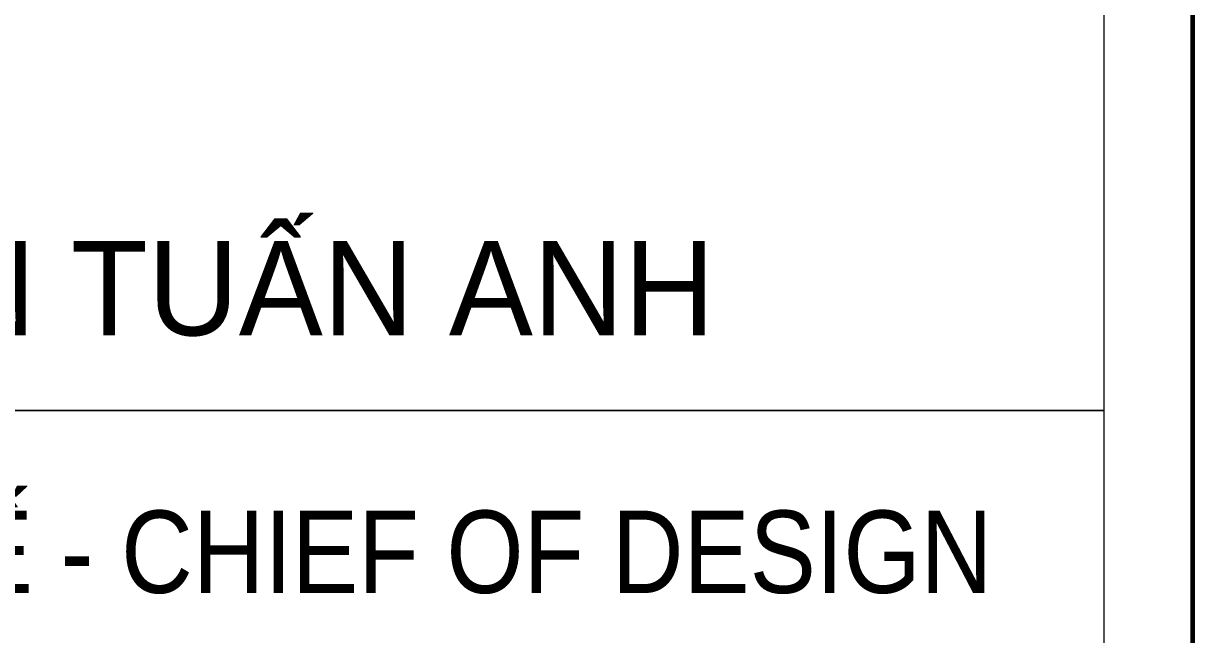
# Model space of a CAD drawing. Header units: millimetres. Extents: x -295047 to 263296, y -724756 to -308748.
# Drawn here: x -52578 to -51784, y -350519 to -350104 of the extents above; entities that cross this region are included whole.
import ezdxf
from ezdxf.enums import TextEntityAlignment as Align

# ---------------------------------------------------------------- set-up
doc = ezdxf.new("R2010")
doc.units = ezdxf.units.MM
doc.header["$MEASUREMENT"] = 0
for name, color, linetype, lineweight in [('Khungten_LCDI', 7, 'Continuous', 5), ('LC Net thay', 7, 'Continuous', 25), ('LC Text1', 3, 'Continuous', 20)]:
    doc.layers.add(name, color=color, linetype=linetype, lineweight=lineweight)
doc.styles.add('Khungten', font='VHAVAN.TTF', dxfattribs={"width": 0.9, "height": 5000})
doc.styles.add('Title', font='VHBLACK.TTF', dxfattribs={"width": 0.8})
doc.styles.add('VNAVANTH', font='VHAVANB.TTF', dxfattribs={"width": 0.6})

# ---------------------------------------------------------------- blocks, each defined once
blk = doc.blocks.new('lcdi KC')
at = {"layer": 'Khungten_LCDI', "color": 5, "lineweight": 25}
blk.add_line((40599.99891117215, -14649.99999999255), (40599.99891117215, 14649.99999999255), dxfattribs=at)
at = {"layer": 'Khungten_LCDI', "color": 5, "lineweight": 60}
blk.add_lwpolyline([(0, -14649.99999999255), (0, 14649.99999999255), (40599.99891117215, 14649.99999999255), (40599.99891117215, -14649.99999999255)], close=True, dxfattribs=at)
at = {"layer": 'Khungten_LCDI', "color": 9, "lineweight": 15}
for points in [[(36750.02493607998, 446.3150240202522), (40449.99971687794, 446.3150240202522), (40449.99971687794, 2437.222380185602), (36750.02493607998, 2437.222380185602)], [(36750.02493607998, -1521.876888302984), (40449.99971687794, -1521.876888302984), (40449.99971687794, 446.3150240202522), (36750.02493607998, 446.3150240202522)]]:
    blk.add_lwpolyline(points, close=True, dxfattribs=at)
at = {"color": 7, "style": 'VNAVANTH'}
blk.add_text('ks. nguyÔn tuÊn anh', height=159.9999958502171, dxfattribs=at).set_placement((38552.65455916524, 574.0637606674427), align=Align.CENTER)
at = {"color": 7, "style": 'Khungten', "width": 0.9}
blk.add_text('chñ nhiÖm thiÕt kÕ - chief of design', height=139.9999963689399, dxfattribs=at).set_placement((38565.57105228305, 136.3840538730001), align=Align.CENTER)
at = {"color": 7, "style": 'Khungten', "width": 0.8}
for tag, p in [('REVISION', (39498.75262445212, -10746.30395446718)), ('NGAYHT', (39546.07413610817, -11609.37091637403))]:
    blk.add_attdef(tag, text='', height=199.998925739526, dxfattribs=at).set_placement(p, align=Align.CENTER)
at = {"layer": 'LC Text1', "style": 'Title', "width": 1.485915225563207}
for tag, p, p2 in [('TENBANVE1', (36912.6576448679, -8885.760238945484), (40339.14494544267, -8885.760238945484)), ('TENBANVE2', (36912.6576448679, -9562.4655643329), (40339.14494544267, -9562.4655643329))]:
    blk.add_attdef(tag, text='', height=249.9999935159642, dxfattribs=at).set_placement(p, p2, align=Align.FIT)
at = {"layer": 'LC Text1', "style": 'Title', "width": 0.7}
blk.add_attdef('SOBANVE', text='', height=249.9999935159642, dxfattribs=at).set_placement((39561.98223525287, -13896.18071823567), align=Align.CENTER)

msp = doc.modelspace()

# ---------------------------------------------------------------- block references
at = {"layer": 'LC Net thay', "xscale": 0.3999999999995694, "yscale": 0.3999999999995694, "zscale": 0.3999999999995694}
msp.add_blockref('lcdi KC', (-68024.22682298392, -350545.2570473346), dxfattribs=at)

doc.saveas('drawing.dxf')
